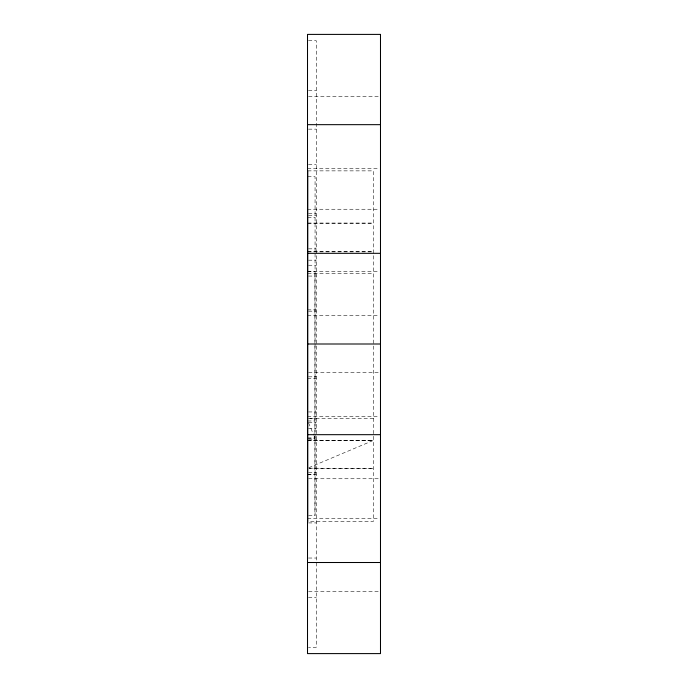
<?xml version="1.0" encoding="UTF-8"?>
<svg xmlns="http://www.w3.org/2000/svg" width="688" height="688" viewBox="0 0 688 688"><rect width="100%" height="100%" fill="white"/><g stroke="black" fill="none" stroke-linecap="round" stroke-linejoin="round"><path stroke-width="0.52" stroke-dasharray="3.44 2.58" d="M307.768 440.38L373.446 440.38L307.768 468.15L373.446 468.648L308.826 468.648M307.768 440.587L373.446 440.38M308.482 40.73L316.274 40.73L316.274 647.27L308.482 647.27M308.482 90.403L316.274 90.403M308.585 96.733L379.415 96.733M308.482 129.146L316.274 129.146M308.482 164.269L316.274 164.269M307.51 168.749L379.415 168.749M307.768 170.865L373.446 170.865L373.446 521.375L307.768 521.375M307.768 176.721L315.07 176.721L315.07 515.518L307.768 515.518M307.51 209.247L379.415 209.247M308.482 213.719L316.274 213.719M308.482 215.576L316.274 215.576M307.768 217.735L315.07 217.735M307.768 223.041L373.446 223.041M307.768 223.591L373.446 223.591M308.482 248.841L316.274 248.841M307.768 251.619L373.446 251.619M307.768 251.86L373.446 251.86M308.482 260.184L316.274 260.184M308.482 265.241L316.274 265.241M307.768 271.27L315.07 271.27M307.51 271.579L379.415 271.579M307.768 273.695L373.446 273.695M308.482 276.06L316.274 276.06M307.51 309.858L316.274 309.858M308.482 311.174L316.274 311.174M307.51 315.654L379.415 315.654M308.585 372.346L379.415 372.346M308.482 376.826L316.274 376.826M307.51 378.675L316.274 378.675M308.482 411.94L316.274 411.94M307.51 416.421L379.415 416.421M373.446 418.545L307.768 418.545L315.07 419.035M307.768 420.97L315.07 420.97M308.482 422.759L316.274 422.759M308.482 428.349L316.274 428.349M307.768 437.955L315.07 437.955M307.768 438.196L315.07 438.196M308.482 439.159L316.274 439.159M307.768 440.621L373.446 440.621M308.482 472.424L316.274 472.424M307.51 474.281L316.274 474.281M307.768 474.505L315.07 474.505M308.585 478.753L379.415 478.753M307.51 518.434L379.415 518.434M308.482 522.914L316.274 522.914M308.482 558.028L316.274 558.028M308.585 591.267L379.415 591.267M308.482 597.597L316.274 597.597M308.559 422.853L313.711 435.126M314.106 436.072L314.906 437.955M314.906 273.712L314.906 515.518"/><path stroke-width="1.03" d="M307.51 124.666L380.49 124.666M307.51 253.322L380.49 253.322M307.51 344L380.49 344M307.51 434.678L380.49 434.678M307.51 562.509L380.49 562.509M307.768 170.865L307.768 521.375M380.49 34.4L307.51 34.4L307.51 653.6L380.49 653.6L380.49 34.4"/></g></svg>
